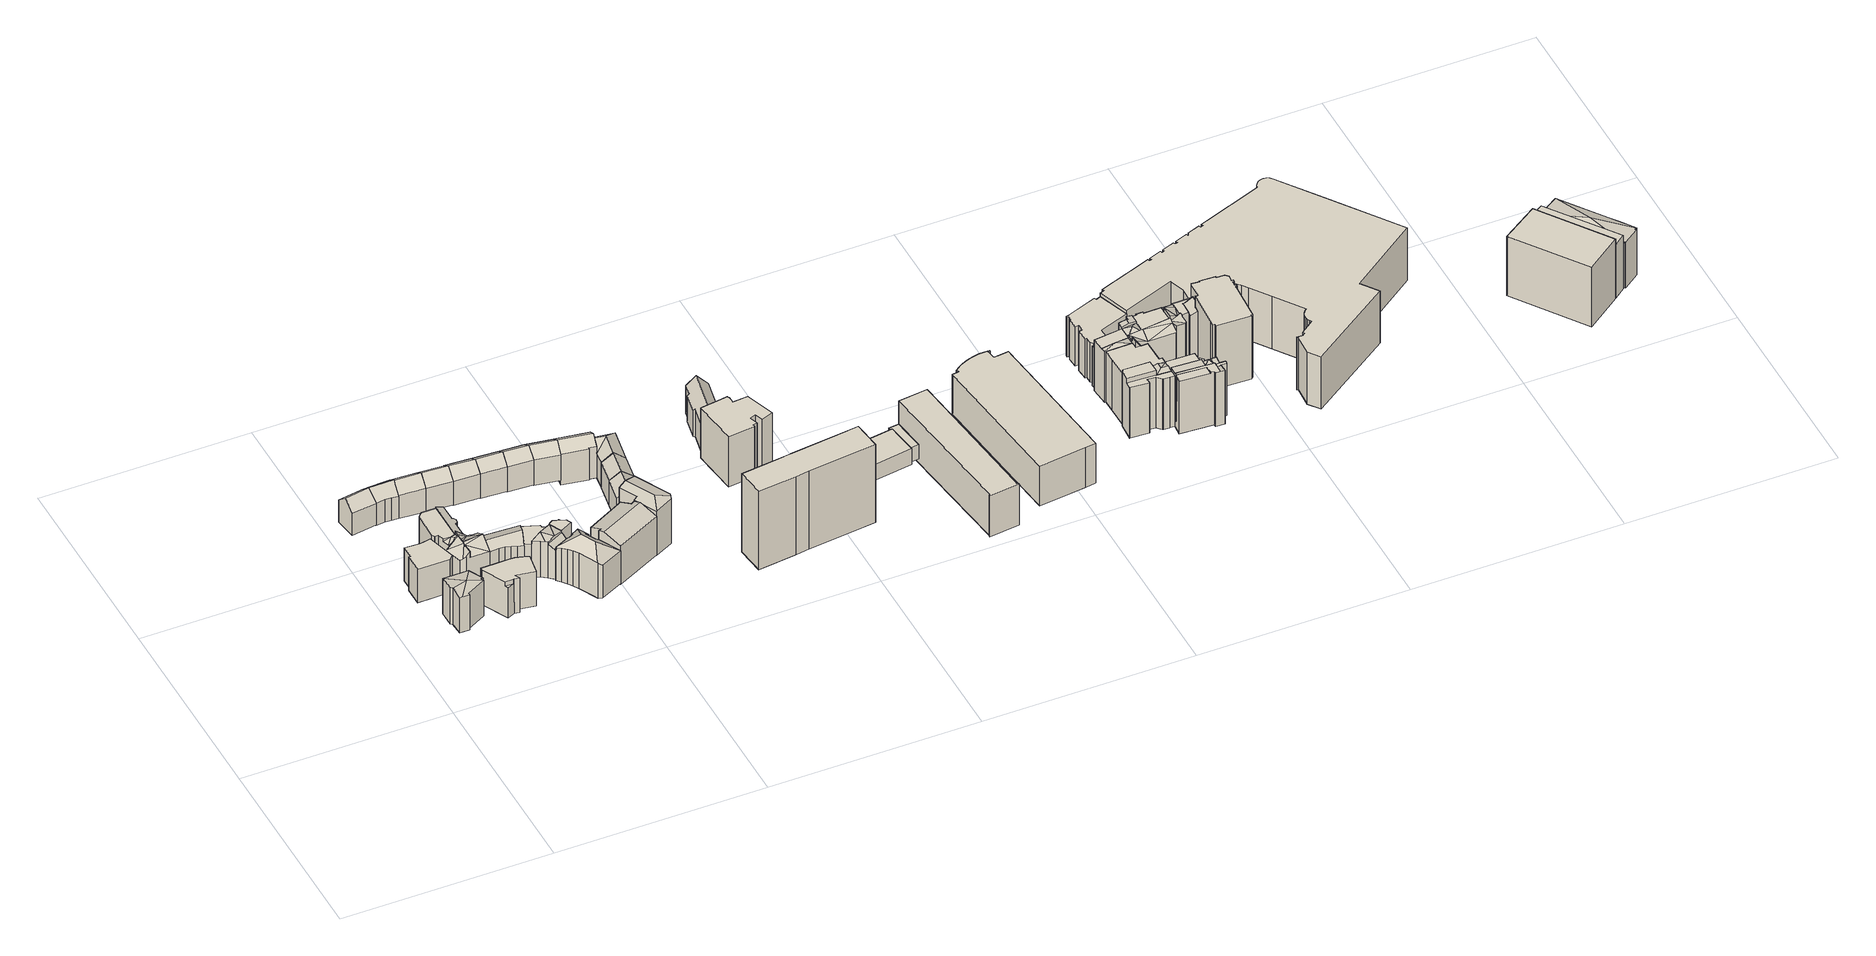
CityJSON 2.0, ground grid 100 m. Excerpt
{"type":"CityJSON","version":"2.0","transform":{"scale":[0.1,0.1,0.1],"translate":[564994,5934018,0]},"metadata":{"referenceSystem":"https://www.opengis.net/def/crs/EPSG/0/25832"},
"CityObjects":{
"building1":{"type":"Building","attributes":{"Gemeindeschluessel":"02100107","Geometrietyp2DReferenz":"3000","measuredHeight":20.36,"function":"31001_1010","roofType":"3200","storeysAboveGround":5},"address":[{"Country":"Germany","Locality":"Hamburg","ThoroughfareName":"Brüderstraße","ThoroughfareNumber":"15"}],"geometry":[{"type":"Solid","lod":"2","boundaries":[[[[0,1,2,3]],[[3,2,4,5]],[[5,4,6,7]],[[8,1,9]],[[10,11,12,8,9]],[[13,14,8,12]],[[15,16,17,18,8,14]],[[18,19,6,4,2,1,8]],[[20,9,1,0]],[[21,11,10,22]],[[22,10,9,20]],[[23,17,16,24]],[[24,16,15,25]],[[7,6,19,26]],[[23,24,25,27,21,22,20,0,3,5,7,26]],[[23,26,19,18,17]],[[27,25,15,14,13]],[[21,27,13,12,11]]]]}]},
"building2":{"type":"Building","attributes":{"Gemeindeschluessel":"02100107","Geometrietyp2DReferenz":"3000","measuredHeight":18.5,"function":"31001_1120","roofType":"1000","storeysAboveGround":5},"address":[{"Country":"Germany","Locality":"Hamburg","ThoroughfareName":"Brüderstraße","ThoroughfareNumber":"14"}],"geometry":[{"type":"Solid","lod":"2","boundaries":[[[[28,29,30,31,32,33,34,35]],[[36,37,38,39,40,41,42,43]],[[36,35,34,37]],[[37,34,33,38]],[[38,33,32,39]],[[39,32,31,40]],[[40,31,30,41]],[[41,30,29,42]],[[42,29,28,43]],[[43,28,35,36]]]]}]},
"building3":{"type":"Building","attributes":{"Gemeindeschluessel":"02100107","Geometrietyp2DReferenz":"3000","measuredHeight":16.73,"function":"31001_1010","roofType":"3100","storeysAboveGround":4},"address":[{"Country":"Germany","Locality":"Hamburg","ThoroughfareName":"Rademachergang","ThoroughfareNumber":"17"}],"geometry":[{"type":"Solid","lod":"2","boundaries":[[[[44,45,46,47,48]],[[49,50,45,44]],[[51,48,47,52]],[[52,47,46,53]],[[54,50,49,55]],[[55,49,44,48,51]],[[53,46,45,50,54]],[[53,54,55,51,52]]]]}]},
"building4":{"type":"Building","attributes":{"Gemeindeschluessel":"02100107","Geometrietyp2DReferenz":"3000","measuredHeight":17.04,"function":"31001_1120","roofType":"3100","storeysAboveGround":4},"address":[{"Country":"Germany","Locality":"Hamburg","ThoroughfareName":"Rademachergang","ThoroughfareNumber":"15"}],"geometry":[{"type":"Solid","lod":"2","boundaries":[[[[56,57,58,59]],[[59,58,60,61]],[[61,60,62,63]],[[63,62,64,65]],[[65,64,66,67]],[[67,66,68,69]],[[70,71,72,73]],[[74,75,76,77]],[[77,76,50,78]],[[79,80,75,74]],[[70,73,79,74,77,78,81,56,59,61,63,65,67,69]],[[46,81,78,50,45]],[[80,79,73,72]],[[70,69,68,82,71]],[[57,56,81,46]],[[80,72,71,82,45,50,76,75]],[[57,46,45,82,68,66,64,62,60,58]]]]}]},
"building5":{"type":"Building","attributes":{"Gemeindeschluessel":"02100107","Geometrietyp2DReferenz":"3000","measuredHeight":21.02,"function":"31001_1010","roofType":"3100","storeysAboveGround":4},"address":[{"Country":"Germany","Locality":"Hamburg","ThoroughfareName":"Großer Trampgang","ThoroughfareNumber":"19"}],"geometry":[{"type":"Solid","lod":"2","boundaries":[[[[83,84,85,86,87]],[[88,89,90,91,92]],[[93,94,89,88]],[[95,93,88]],[[96,89,97,98,99,100]],[[101,93,95]],[[102,93,101]],[[103,102,101]],[[94,104,105,106,89]],[[107,83,87,108]],[[109,110,111,112]],[[112,111,113,114]],[[92,115,88]],[[101,116,103]],[[117,100,99,118]],[[118,99,98,119]],[[89,96,90]],[[89,106,97]],[[120,105,104,121]],[[122,107,108,109,112,114,123,117,118,119,120,121,124]],[[110,109,108,87,86]],[[84,83,107,122,125]],[[122,124,102,103,116,125]],[[124,121,104,94,93,102]],[[120,119,98,97,106,105]],[[85,101,95,88]],[[117,123,91,90,96,100]],[[123,114,113,115,92,91]],[[84,125,116,101,85]],[[110,86,85,88,115,113,111]]]]}]},
"building6":{"type":"Building","attributes":{"Gemeindeschluessel":"02100107","Geometrietyp2DReferenz":"3000","measuredHeight":18.53,"function":"31001_1010","roofType":"1000","storeysAboveGround":5},"address":[{"Country":"Germany","Locality":"Hamburg","ThoroughfareName":"Großer Trampgang","ThoroughfareNumber":"17"}],"geometry":[{"type":"Solid","lod":"2","boundaries":[[[[126,127,128]],[[129,130,131,132,127,126]],[[133,134,135,136,137,138,139,140,141,142]],[[143,144,145,146]],[[127,147,128]],[[148,149,150,151]],[[151,150,152,153]],[[154,131,130,155]],[[155,130,129,156]],[[127,157,158]],[[159,139,138,160]],[[160,138,137,161]],[[161,137,136,162]],[[162,136,135,163]],[[163,135,134,164]],[[164,134,133,165]],[[166,142,141,167,168]],[[167,141,140,169]],[[166,168,170,154,155,156,148,151,153,171,143,146,159,160,161,162,163,164,165]],[[144,143,171,172]],[[148,156,129,126,128,147,149]],[[132,131,154,170,173]],[[166,165,133,142]],[[172,171,153,152]],[[170,168,167,158,157,173]],[[159,146,145,169,140,139]],[[132,173,157,127]],[[172,152,150,149,147,127,158,167,169,145,144]]]]}]},
"building7":{"type":"Building","attributes":{"Gemeindeschluessel":"02100107","Geometrietyp2DReferenz":"3000","measuredHeight":19.37,"function":"31001_1130","roofType":"1000","storeysAboveGround":4},"address":[{"Country":"Germany","Locality":"Hamburg","ThoroughfareName":"Brüderstraße","ThoroughfareNumber":"3"}],"geometry":[{"type":"Solid","lod":"2","boundaries":[[[[174,175,176]],[[177,178,179,180]],[[180,179,181,182]],[[182,181,183,184]],[[184,183,185,186]],[[186,185,187,188]],[[188,187,189,190]],[[175,191,192,176]],[[193,194,195,196,197,177,180,182,184,186,188,190]],[[198,199,200,189,187,185,183,181,179,178,192,191,201]],[[199,198,195,194]],[[198,201,196,195]],[[177,197,174,176,192,178]],[[197,196,201,191,175,174]],[[200,199,194,193]],[[189,200,193,190]]]]}]},
"building8":{"type":"Building","attributes":{"Gemeindeschluessel":"02100107","Geometrietyp2DReferenz":"3000","measuredHeight":17.16,"function":"31001_1010","roofType":"3100","storeysAboveGround":4},"address":[{"Country":"Germany","Locality":"Hamburg","ThoroughfareName":"Rademachergang","ThoroughfareNumber":"13"}],"geometry":[{"type":"Solid","lod":"2","boundaries":[[[[202,203,204,205]],[[203,206,207,208,204]],[[209,202,205,210]],[[211,208,207,212]],[[212,207,206,213]],[[213,206,203,202,209]],[[210,205,204,208,211]],[[210,211,212,213,209]]]]}]},
"building9":{"type":"Building","attributes":{"Gemeindeschluessel":"02100107","Geometrietyp2DReferenz":"3000","measuredHeight":19.52,"function":"31001_1010","roofType":"3100","storeysAboveGround":5},"address":[{"Country":"Germany","Locality":"Hamburg","ThoroughfareName":"Brüderstraße","ThoroughfareNumber":"8"}],"geometry":[{"type":"Solid","lod":"2","boundaries":[[[[214,215,216,217,218]],[[219,220,221,222,223,224,215,214]],[[225,218,217,226]],[[226,217,216,227]],[[228,224,223,229]],[[229,223,222,230]],[[230,222,221,231]],[[231,221,220,232]],[[232,220,219,233]],[[233,219,214,218,225]],[[227,216,215,224,228]],[[227,228,229,230,231,232,233,225,226]]]]}]},
"building10":{"type":"Building","attributes":{"Gemeindeschluessel":"02100107","Geometrietyp2DReferenz":"3000","measuredHeight":17.3,"function":"31001_1010","roofType":"3100","storeysAboveGround":4},"address":[{"Country":"Germany","Locality":"Hamburg","ThoroughfareName":"Rademachergang","ThoroughfareNumber":"11"}],"geometry":[{"type":"Solid","lod":"2","boundaries":[[[[234,235,203,236]],[[235,237,238,203]],[[239,234,236,240]],[[241,238,237,242]],[[242,237,235,234,239]],[[240,236,203,238,241]],[[240,241,242,239]]]]}]},
"building11":{"type":"Building","attributes":{"Gemeindeschluessel":"02100107","Geometrietyp2DReferenz":"3000","measuredHeight":20.6,"function":"31001_1010","roofType":"1000","storeysAboveGround":5},"address":[{"Country":"Germany","Locality":"Hamburg","ThoroughfareName":"Brüderstraße","ThoroughfareNumber":"6"}],"geometry":[{"type":"Solid","lod":"2","boundaries":[[[[243,244,245,246,247,248,249]],[[250,251,252,253,254]],[[255,256,257,253,252]],[[257,258,253]],[[259,260,261,262]],[[263,264,258,257]],[[265,266,267,268,269,270,271]],[[272,273,274,275,276]],[[277,278,279]],[[280,248,247,281]],[[281,247,246,282]],[[282,246,245,283]],[[279,244,243,277]],[[284,251,250,285]],[[286,261,260,287]],[[276,269,268,272]],[[288,267,266,289]],[[264,265,271,258]],[[290,275,274,291]],[[291,274,273,292]],[[293,286,287,294,284,285,280,281,282,283,295,290,291,292,288,289]],[[295,283,245,244,279,278,270]],[[243,249,254,253,258,271,270,278,277]],[[288,292,273,272,268,267]],[[290,295,270,269,276,275]],[[293,289,266,265,264,263]],[[286,293,263,262,261]],[[294,287,260,259,256,255]],[[259,262,263,257,256]],[[284,294,255,252,251]],[[280,285,250,254,249,248]]]]}]},
"building12":{"type":"Building","attributes":{"Gemeindeschluessel":"02100107","Geometrietyp2DReferenz":"3000","measuredHeight":17.52,"function":"31001_1010","roofType":"3100","storeysAboveGround":4},"address":[{"Country":"Germany","Locality":"Hamburg","ThoroughfareName":"Rademachergang","ThoroughfareNumber":"9"}],"geometry":[{"type":"Solid","lod":"2","boundaries":[[[[296,297,235,234]],[[297,298,299,235]],[[300,296,234,301]],[[302,299,298,303]],[[303,298,297,296,300]],[[301,234,235,299,302]],[[301,302,303,300]]]]}]},
"building13":{"type":"Building","attributes":{"Gemeindeschluessel":"02100107","Geometrietyp2DReferenz":"3000","measuredHeight":24.29,"function":"31001_1130","roofType":"3200","storeysAboveGround":5},"address":[{"Country":"Germany","Locality":"Hamburg","ThoroughfareName":"Brüderstraße","ThoroughfareNumber":"2"}],"geometry":[{"type":"Solid","lod":"2","boundaries":[[[[304,305,306,307,308,309,310]],[[311,312,313,314,315,316,305,304]],[[317,318,319,320]],[[320,319,321,322]],[[322,321,323,324]],[[325,309,308,326]],[[326,308,307,327]],[[327,307,306,328]],[[328,306,305,329]],[[329,305,316,330]],[[330,316,315,331]],[[331,315,314,332]],[[332,314,313,333]],[[334,335,336,337]],[[334,337,317,320,322,324,338,325,326,327,328,329,330,331,332,333,339]],[[310,309,325,338,340]],[[341,339,333,313,312]],[[335,334,339,341]],[[340,338,324,323]],[[317,337,336,342,318]],[[335,341,312,311,342,336]],[[340,323,321,319,318,342,311,304,310]]]]}]},
"building14":{"type":"Building","attributes":{"Gemeindeschluessel":"02100107","Geometrietyp2DReferenz":"3000","measuredHeight":17.66,"function":"31001_1010","roofType":"3100","storeysAboveGround":4},"address":[{"Country":"Germany","Locality":"Hamburg","ThoroughfareName":"Rademachergang","ThoroughfareNumber":"7"}],"geometry":[{"type":"Solid","lod":"2","boundaries":[[[[343,344,297,296]],[[344,345,298,297]],[[346,343,296,347]],[[348,298,345,349]],[[349,345,344,343,346]],[[347,296,297,298,348]],[[347,348,349,346]]]]}]},
"building15":{"type":"Building","attributes":{"Gemeindeschluessel":"02100107","Geometrietyp2DReferenz":"3000","measuredHeight":17.93,"function":"31001_1010","roofType":"3100","storeysAboveGround":4},"address":[{"Country":"Germany","Locality":"Hamburg","ThoroughfareName":"Rademachergang","ThoroughfareNumber":"5"}],"geometry":[{"type":"Solid","lod":"2","boundaries":[[[[350,351,344,352]],[[351,353,354,344]],[[355,350,352,356]],[[357,354,353,358]],[[358,353,351,350,355]],[[356,352,344,354,357]],[[356,357,358,355]]]]}]},
"building16":{"type":"Building","attributes":{"Gemeindeschluessel":"02100107","Geometrietyp2DReferenz":"3000","measuredHeight":24.91,"function":"31001_1010","roofType":"3100","storeysAboveGround":5},"address":[{"Country":"Germany","Locality":"Hamburg","ThoroughfareName":"Wexstraße","ThoroughfareNumber":"28"}],"geometry":[{"type":"Solid","lod":"2","boundaries":[[[[359,360,361,362]],[[363,364,365,366]],[[367,368,369,370]],[[370,369,371,372]],[[373,360,359,374]],[[367,370,372,375,363,366,373,374]],[[367,374,359,362,368]],[[373,366,365,361,360]],[[364,363,375,376]],[[376,375,372,371]],[[376,371,369,368,362,361,365,364]]]]}]},
"building17":{"type":"Building","attributes":{"Gemeindeschluessel":"02100107","Geometrietyp2DReferenz":"3000","measuredHeight":18.2,"function":"31001_1010","roofType":"3100","storeysAboveGround":4},"address":[{"Country":"Germany","Locality":"Hamburg","ThoroughfareName":"Rademachergang","ThoroughfareNumber":"3"}],"geometry":[{"type":"Solid","lod":"2","boundaries":[[[[377,378,351,350]],[[379,377,350,380]],[[379,380,381,382]],[[378,377,379,382,383]],[[383,382,381,353]],[[381,380,350,351,353]],[[383,353,351,378]]]]}]},
"building18":{"type":"Building","attributes":{"Gemeindeschluessel":"02100107","Geometrietyp2DReferenz":"3000","measuredHeight":26.37,"function":"31001_1120","roofType":"3200","storeysAboveGround":6},"address":[{"Country":"Germany","Locality":"Hamburg","ThoroughfareName":"Wexstraße","ThoroughfareNumber":"26"}],"geometry":[{"type":"Solid","lod":"2","boundaries":[[[[384,385,386,387,388,389]],[[390,386,385,391]],[[391,385,384,392]],[[392,384,389,393]],[[394,390,391,392,393,395,396]],[[397,395,393,389,388]],[[386,390,394,398]],[[398,394,396,399,400]],[[399,396,395,397]],[[398,400,387,386]],[[399,397,388,387,400]]]]}]},
"building19":{"type":"Building","attributes":{"Gemeindeschluessel":"02100107","Geometrietyp2DReferenz":"3000","measuredHeight":18.07,"function":"31001_1010","roofType":"3100","storeysAboveGround":4},"address":[{"Country":"Germany","Locality":"Hamburg","ThoroughfareName":"Kornträgergang","ThoroughfareNumber":"7"}],"geometry":[{"type":"Solid","lod":"2","boundaries":[[[[401,402,403,404]],[[405,406,402,401]],[[407,404,403,408]],[[409,406,405,410]],[[410,405,401,404,407]],[[408,403,402,406,409]],[[408,409,410,407]]]]}]},
"building20":{"type":"Building","attributes":{"Gemeindeschluessel":"02100107","Geometrietyp2DReferenz":"3000","measuredHeight":20.85,"function":"31001_1010","roofType":"3100","storeysAboveGround":4},"address":[{"Country":"Germany","Locality":"Hamburg","ThoroughfareName":"Rademachergang","ThoroughfareNumber":"1"}],"geometry":[{"type":"Solid","lod":"2","boundaries":[[[[411,412,413,414]],[[415,416,417,418,419]],[[415,420,421,416]],[[422,423,424,425]],[[426,427,428,422,425,429,430,431]],[[414,413,430,429,432]],[[419,418,428,427,433]],[[434,426,431,420]],[[427,426,434,435,433]],[[431,430,413,412,421,420]],[[432,429,425,424]],[[422,428,418,417,436,423]],[[436,417,416,421,412,411]],[[435,434,420,415]],[[435,415,419,433]],[[432,424,423,436,411,414]]]]}]},
"building21":{"type":"Building","attributes":{"Gemeindeschluessel":"02100107","Geometrietyp2DReferenz":"3000","measuredHeight":18.09,"function":"31001_1010","roofType":"3100","storeysAboveGround":4},"address":[{"Country":"Germany","Locality":"Hamburg","ThoroughfareName":"Kornträgergang","ThoroughfareNumber":"9"}],"geometry":[{"type":"Solid","lod":"2","boundaries":[[[[437,438,433,439]],[[406,434,438,437]],[[408,439,433,427]],[[426,434,406,409]],[[409,406,437,439,408]],[[427,433,438,434,426]],[[427,426,409,408]]]]}]},
"building22":{"type":"Building","attributes":{"Gemeindeschluessel":"02100107","Geometrietyp2DReferenz":"3000","measuredHeight":43.53,"function":"31001_2010","roofType":"1000","storeysAboveGround":12},"address":[{"Country":"Germany","Locality":"Hamburg","ThoroughfareName":"Wexstraße","ThoroughfareNumber":"7"}],"geometry":[{"type":"Solid","lod":"2","boundaries":[[[[440,441,442,443]],[[444,445,446,447]],[[448,443,442,449]],[[440,450,451,441]],[[452,453,454,455]],[[456,457,458,454,453,459,451,450,460,446,445]],[[461,462,463,444,447,464,448,449,465,452,455]],[[463,462,457,456]],[[461,455,454,458]],[[452,465,459,453]],[[448,464,460,450,440,443]],[[465,449,442,441,451,459]],[[444,463,456,445]],[[462,461,458,457]],[[464,447,446,460]]]]}]},
"building23":{"type":"Building","attributes":{"Gemeindeschluessel":"02100107","Geometrietyp2DReferenz":"3000","measuredHeight":28,"function":"31001_2010","roofType":"1000","storeysAboveGround":7},"address":[{"Country":"Germany","Locality":"Hamburg","ThoroughfareName":"Wexstraße","ThoroughfareNumber":"16"}],"geometry":[{"type":"Solid","lod":"2","boundaries":[[[[466,467,468,469,470,471,472,473,474,475,476,477,478,479,480,481]],[[482,483,484,485,486,487,488,489,490,491,492,493,494,495,496,497]],[[497,496,467,466]],[[496,495,468,467]],[[495,494,469,468]],[[494,493,470,469]],[[493,492,471,470]],[[492,491,472,471]],[[491,490,473,472]],[[490,489,474,473]],[[489,488,475,474]],[[488,487,476,475]],[[487,486,477,476]],[[486,485,478,477]],[[485,484,479,478]],[[484,483,480,479]],[[483,482,481,480]],[[482,497,466,481]]]]}]},
"building24":{"type":"Building","attributes":{"Gemeindeschluessel":"02100107","Geometrietyp2DReferenz":"3000","measuredHeight":19.77,"function":"31001_1010","roofType":"3100","storeysAboveGround":4},"address":[{"Country":"Germany","Locality":"Hamburg","ThoroughfareName":"Kornträgergang","ThoroughfareNumber":"8"}],"geometry":[{"type":"Solid","lod":"2","boundaries":[[[[498,499,500,501,502,503,504,505]],[[506,507,508,509,499,498]],[[510,505,504,511]],[[511,504,503,512]],[[512,503,502,513]],[[513,502,501,514]],[[514,501,500,515]],[[516,509,508,517]],[[517,508,507,518]],[[518,507,506,519]],[[519,506,498,505,510]],[[515,500,499,509,516]],[[515,516,517,518,519,510,511,512,513,514]]]]}]},
"building25":{"type":"Building","attributes":{"Gemeindeschluessel":"02100107","Geometrietyp2DReferenz":"3000","measuredHeight":8.7,"function":"31001_3010","roofType":"1000","storeysAboveGround":3},"address":[{"Country":"Germany","Locality":"Hamburg","ThoroughfareName":"An der Stadthausbrücke"}],"geometry":[{"type":"Solid","lod":"2","boundaries":[[[[520,521,522,523]],[[524,525,521,520]],[[524,526,527,525]],[[527,526,528,529]],[[529,528,530,531]],[[532,531,530,533]],[[522,532,533,523]],[[524,520,523,533,530,528,526]],[[521,525,527,529,531,532,522]]]]}]},
"building26":{"type":"Building","attributes":{"Gemeindeschluessel":"02100107","Geometrietyp2DReferenz":"3000","measuredHeight":8,"function":"31001_2010","roofType":"1000","storeysAboveGround":3},"address":[{"Country":"Germany","Locality":"Hamburg","ThoroughfareName":"An der Stadthausbrücke"}],"geometry":[{"type":"Solid","lod":"2","boundaries":[[[[534,535,536,537]],[[537,536,538,539]],[[539,538,540,541]],[[541,540,542,543]],[[535,534,544,545]],[[545,544,543,542]],[[543,544,534,537,539,541]],[[545,542,540,538,536,535]]]]}]},
"building27":{"type":"Building","attributes":{"Gemeindeschluessel":"02100107","Geometrietyp2DReferenz":"3000","measuredHeight":22.96,"function":"31001_3010","roofType":"1000","storeysAboveGround":6},"address":[{"Country":"Germany","Locality":"Hamburg","ThoroughfareName":"An der Stadthausbrücke","ThoroughfareNumber":"1"}],"geometry":[{"type":"Solid","lod":"2","boundaries":[[[[546,547,548,549,550,551,552,553,554]],[[555,556,557,558,559,560,561,562,563]],[[555,554,553,556]],[[556,553,552,557]],[[557,552,551,558]],[[558,551,550,559]],[[559,550,549,560]],[[560,549,548,561]],[[561,548,547,562]],[[562,547,546,563]],[[555,563,546,554]]]]}]},
"building28":{"type":"Building","attributes":{"Gemeindeschluessel":"02100107","Geometrietyp2DReferenz":"3000","measuredHeight":22.2,"function":"31001_2010","roofType":"1000","storeysAboveGround":6},"address":[{"Country":"Germany","Locality":"Hamburg","ThoroughfareName":"Stadthausbrücke","ThoroughfareNumber":"7"}],"geometry":[{"type":"Solid","lod":"2","boundaries":[[[[564,565,566,567]],[[567,566,568,569]],[[569,568,570,571]],[[571,570,572,573]],[[574,575,565,564]],[[576,577,578,579]],[[579,578,580,581]],[[581,580,582,583]],[[583,582,584,585]],[[585,584,586,587]],[[587,586,588,589]],[[589,588,590,591]],[[591,590,592,593]],[[594,595,596,597]],[[598,599,600,601]],[[600,599,596,595,602,592,590,588,586,584,582,580,578,577,572,570,568,566,565,575]],[[574,564,567,569,571,573,576,579,581,583,585,587,589,591,593,603,594,597,598,601]],[[598,597,596,599]],[[574,601,600,575]],[[594,603,602,595]],[[603,593,592,602]],[[576,573,572,577]]]]}]},
"building29":{"type":"Building","attributes":{"Gemeindeschluessel":"02100108","Geometrietyp2DReferenz":"3000","measuredHeight":21.99,"function":"31001_2010","roofType":"1000","storeysAboveGround":7},"address":[{"Country":"Germany","Locality":"Hamburg","ThoroughfareName":"Stadthausbrücke","ThoroughfareNumber":"12"}],"geometry":[{"type":"Solid","lod":"2","boundaries":[[[[604,605,606,607]],[[608,609,610,611]],[[611,610,612,613]],[[613,612,614,615]],[[615,614,616,617]],[[617,616,618,619]],[[619,618,620,621]],[[621,620,622,623]],[[623,622,624,625]],[[625,624,626,627]],[[627,626,605,604]],[[628,629,630,631]],[[631,630,632,633]],[[633,632,634,635]],[[635,634,636,637]],[[637,636,638,639]],[[640,641,642,643]],[[643,642,644,645]],[[645,644,646,647]],[[638,636,634,632,630,629,648,646,644,642,641,606,605,626,624,622,620,618,616,614,612,610,609]],[[649,628,631,633,635,637,639,608,611,613,615,617,619,621,623,625,627,604,607,640,643,645,647]],[[608,639,638,609]],[[628,649,648,629]],[[649,647,646,648]],[[640,607,606,641]]]]}]},
"building30":{"type":"Building","attributes":{"Gemeindeschluessel":"02100108","Geometrietyp2DReferenz":"3000","measuredHeight":31.59,"function":"31001_2070","roofType":"1000","storeysAboveGround":7},"address":[{"Country":"Germany","Locality":"Hamburg","ThoroughfareName":"Stadthausbrücke","ThoroughfareNumber":"10"}],"geometry":[{"type":"Solid","lod":"2","boundaries":[[[[650,651,652,653,654,655,656]],[[657,658,659,660]],[[661,658,657]],[[662,663,664,665,666,667]],[[668,669,670,671,658,661]],[[671,659,658]],[[672,673,674,675]],[[676,677,674,673,678]],[[679,680,681,682]],[[683,673,672]],[[684,685,686]],[[687,688,684,686]],[[689,688,690]],[[691,688,689]],[[692,693,694,695,696]],[[697,698,699,693,692]],[[691,700,688]],[[701,702,703,700,691]],[[680,704,705,706,707,681]],[[683,678,673]],[[693,708,709,694]],[[699,710,708,693]],[[711,712,685]],[[684,711,685]],[[713,714,711,684]],[[715,716,717,718,719,720,721]],[[722,723,724,725,726,727]],[[698,728,729,730,731,732,733,710]],[[734,735,736,737]],[[738,739,740,741]],[[742,743,744]],[[745,742,744]],[[746,747,748,749,750,742,751]],[[711,752,753,746,751]],[[739,754,740]],[[755,756,757,758,759]],[[760,761,762,763,764]],[[765,760,764]],[[766,760,765]],[[766,767,768,761,760]],[[769,743,742]],[[770,771,772,773,774]],[[775,776,777,778,779]],[[780,781,782,783]],[[784,656,655,785]],[[785,655,654,786]],[[786,654,653,787]],[[675,652,651,672]],[[659,672,651,650,660]],[[788,789,790,791]],[[791,790,792,793]],[[793,792,794,795]],[[795,794,796,797]],[[798,666,665,799]],[[800,664,663,801]],[[696,801,663,662,802,692]],[[802,662,667,803]],[[804,669,668,805]],[[670,806,807,671]],[[687,690,688]],[[691,689,808]],[[691,809,701]],[[722,810,811,708,723]],[[708,811,709]],[[695,801,696]],[[692,802,812,697]],[[776,813,814,777]],[[815,816,817,818]],[[818,817,819,820]],[[820,819,821,822]],[[822,821,823,824]],[[721,700,703,715]],[[825,707,706,826]],[[827,705,704,828]],[[741,829,830,738]],[[683,831,828,678]],[[751,832,712,711]],[[833,719,718,834]],[[834,718,717,835]],[[835,717,716,836]],[[837,727,726,838]],[[838,726,725,839]],[[733,732,724,723,708]],[[759,730,729,755]],[[733,708,710]],[[764,736,735,765]],[[840,841,842]],[[738,830,744,743,843,739]],[[832,751,742,745]],[[832,745,744,830]],[[742,750,769]],[[844,748,747,845]],[[714,752,711]],[[846,758,757,847]],[[848,849,850,851]],[[852,853,842]],[[854,774,773]],[[771,855,856,772]],[[767,857,768]],[[858,859,860,861]],[[862,863,864,865]],[[781,865,864,866,782]],[[739,843,867,754]],[[868,869,870]],[[871,872,873,874]],[[868,863,862]],[[875,876,877,878]],[[878,877,879,880]],[[881,882,883,884]],[[780,885,865,781]],[[805,668,661,657,660,650,656,784]],[[886,887,888,889,766,765,735,734,890]],[[891,892,893,894,829,741,740,754,867]],[[895,896,885,780,783,749,748,844]],[[897,898,899,702,701,809]],[[799,665,664,800,900,901]],[[871,874,895,844,845,902,903,833,834,835,836,899,898,837,838,839,904,846,847,905,858,861,906,881,884,907,848,851,908,909,815,818,820,822,824,788,791,793,795,797,798,799,901,804,805,784,785,786,787,910,911,825,826,912,875,878,880,893,892]],[[900,800,801,695,709,811,810,897,809,691,808,807,806]],[[879,877,876,913,827,828,831,832,830,829,894]],[[886,890,914,840,842,853,850,849,854,773]],[[891,867,843,866,864,863,868,870]],[[910,787,653,652,675,674,677]],[[900,806,670,669,804,901]],[[837,898,897,810,722,727]],[[775,914,890,734,737,728,698,697,812,813,776]],[[915,908,851,850,853,852]],[[858,905,762,761,768,857,859]],[[886,773,772,856,916,887]],[[881,906,917,889,888,918,882]],[[909,908,915,919,779,778]],[[896,895,874,873]],[[871,892,891,870,869,872]],[[917,906,861,860]],[[907,884,883,855,771,770]],[[848,907,770,774,854,849]],[[905,847,757,756,763,762]],[[902,845,747,746,753]],[[783,782,866,843,743,769,750,749]],[[841,840,914,775,779,919]],[[736,764,763,756,755,729,728,737]],[[846,904,731,730,759,758]],[[904,839,725,724,732,731]],[[833,903,713,720,719]],[[903,902,753,752,714,713]],[[879,894,893,880]],[[913,876,875,912]],[[912,826,706,705,827,913]],[[899,836,716,715,703,702]],[[815,909,778,777,814,816]],[[698,710,699]],[[709,695,694]],[[672,659,671,807,808,689,690,687,686]],[[700,721,720,713,684,688]],[[672,686,685,712,832,831,683]],[[676,678,828,704,680,679]],[[825,911,682,681,707]],[[911,910,677,676,679,682]],[[789,788,824,823]],[[798,797,796,803,667,666]],[[896,873,872,869,868,862,865,885]],[[917,860,859,857,767,766,889]],[[918,888,887,916]],[[918,916,856,855,883,882]],[[841,919,915,852,842]],[[789,823,821,819,817,816,814,813,812,802,803,796,794,792,790]]]]}]},
"building31":{"type":"Building","attributes":{"Gemeindeschluessel":"02100108","Geometrietyp2DReferenz":"3000","measuredHeight":35.22,"function":"31001_2310","roofType":"1000","storeysAboveGround":10},"address":[{"Country":"Germany","Locality":"Hamburg","ThoroughfareName":"Große Bleichen","ThoroughfareNumber":"37"}],"geometry":[{"type":"Solid","lod":"2","boundaries":[[[[920,921,922,923]],[[924,921,920,925]],[[926,927,924,925]],[[926,928,929,927]],[[930,931,929,928]],[[930,932,933,931]],[[932,934,935,933]],[[936,937,935,934]],[[936,938,939,937]],[[939,938,940,941]],[[940,942,943,941]],[[944,945,943,942]],[[944,946,947,945]],[[947,946,948,949]],[[948,950,951,949]],[[951,950,952,953]],[[953,952,954,955]],[[955,954,956,957]],[[956,958,959,957]],[[959,958,960,961]],[[962,961,960,963]],[[962,963,964,965]],[[966,965,964,967]],[[968,966,967,969]],[[968,969,970,971]],[[972,971,970,973]],[[922,972,973,923]],[[944,942,940,938,936,934,932,930,928,926,925,920,923,973,970,969,967,964,963,960,958,956,954,952,950,948,946]],[[921,924,927,929,931,933,935,937,939,941,943,945,947,949,951,953,955,957,959,961,962,965,966,968,971,972,922]]]]}]},
"building32":{"type":"Building","attributes":{"Gemeindeschluessel":"02100108","Geometrietyp2DReferenz":"3000","measuredHeight":29.14,"function":"31001_2010","roofType":"1000","storeysAboveGround":7},"address":[{"Country":"Germany","Locality":"Hamburg","ThoroughfareName":"Große Bleichen","ThoroughfareNumber":"35"}],"geometry":[{"type":"Solid","lod":"2","boundaries":[[[[974,975,976,977]],[[975,978,979,976]],[[978,980,981,979]],[[982,983,977,976,979,981,984,985,986,987,988,989,990,991,992,993,994,995,996,997,998,999,1000,1001,1002,1003,1004,1005,1006,1007,1008,1009,1010,1011,1012,1013,1014,1015,1016,1017,1018,1019,1020,1021,1022,1023,1024,1025,1026,1027,1028,1029,1030,1031,1032,1033,1034,1035,1036,1037,1038,1039,1040,1041,1042,1043,1044,1045,1046,1047,1048,1049]],[[1050,1051,1052,1053,1054,1055,1056,1057,1058,1059,1060,1061,1062,1063,1064,1065,1066,1067,1068,1069,1070,1071,1072,1073,1074,1075,1076,1077,1078,1079,1080,1081,1082,1083,1084,1085,1086,1087,1088,1089,1090,1091,1092,1093,1094,1095,1096,1097,1098,1099,1100,1101,1102,1103,1104,1105,1106,1107,1108,1109,1110,1111,1112,1113,1114,1115,980,978,975,974,1116,1117]],[[1117,1116,983,982]],[[1116,974,977,983]],[[980,1115,984,981]],[[1115,1114,985,984]],[[1114,1113,986,985]],[[1113,1112,987,986]],[[1112,1111,988,987]],[[1111,1110,989,988]],[[1110,1109,990,989]],[[1109,1108,991,990]],[[1108,1107,992,991]],[[1107,1106,993,992]],[[1106,1105,994,993]],[[1105,1104,995,994]],[[1104,1103,996,995]],[[1103,1102,997,996]],[[1102,1101,998,997]],[[1101,1100,999,998]],[[1100,1099,1000,999]],[[1099,1098,1001,1000]],[[1098,1097,1002,1001]],[[1097,1096,1003,1002]],[[1096,1095,1004,1003]],[[1095,1094,1005,1004]],[[1094,1093,1006,1005]],[[1093,1092,1007,1006]],[[1092,1091,1008,1007]],[[1091,1090,1009,1008]],[[1090,1089,1010,1009]],[[1089,1088,1011,1010]],[[1088,1087,1012,1011]],[[1087,1086,1013,1012]],[[1086,1085,1014,1013]],[[1085,1084,1015,1014]],[[1084,1083,1016,1015]],[[1083,1082,1017,1016]],[[1082,1081,1018,1017]],[[1081,1080,1019,1018]],[[1080,1079,1020,1019]],[[1079,1078,1021,1020]],[[1078,1077,1022,1021]],[[1077,1076,1023,1022]],[[1076,1075,1024,1023]],[[1075,1074,1025,1024]],[[1074,1073,1026,1025]],[[1073,1072,1027,1026]],[[1072,1071,1028,1027]],[[1071,1070,1029,1028]],[[1070,1069,1030,1029]],[[1069,1068,1031,1030]],[[1068,1067,1032,1031]],[[1067,1066,1033,1032]],[[1066,1065,1034,1033]],[[1065,1064,1035,1034]],[[1064,1063,1036,1035]],[[1063,1062,1037,1036]],[[1062,1061,1038,1037]],[[1061,1060,1039,1038]],[[1060,1059,1040,1039]],[[1059,1058,1041,1040]],[[1058,1057,1042,1041]],[[1057,1056,1043,1042]],[[1056,1055,1044,1043]],[[1055,1054,1045,1044]],[[1054,1053,1046,1045]],[[1053,1052,1047,1046]],[[1052,1051,1048,1047]],[[1051,1050,1049,1048]],[[1050,1117,982,1049]]]]}]},
"building33":{"type":"Building","attributes":{"Gemeindeschluessel":"02100108","Geometrietyp2DReferenz":"3000","measuredHeight":33.13,"function":"31001_2010","roofType":"1000","storeysAboveGround":6},"address":[{"Country":"Germany","Locality":"Hamburg","ThoroughfareName":"Neuer Wall","ThoroughfareNumber":"50"}],"geometry":[{"type":"Solid","lod":"2","boundaries":[[[[1118,1119,1120,1121]],[[1121,1120,1122,1123]],[[1124,1125,1119,1118]],[[1123,1122,1125,1124]],[[1123,1124,1118,1121]],[[1125,1122,1120,1119]]]]}]},
"building34":{"type":"Building","attributes":{"Gemeindeschluessel":"02100108","Geometrietyp2DReferenz":"3000","measuredHeight":29.76,"function":"31001_2010","roofType":"1000","storeysAboveGround":6},"address":[{"Country":"Germany","Locality":"Hamburg","ThoroughfareName":"Neuer Wall","ThoroughfareNumber":"48"}],"geometry":[{"type":"Solid","lod":"2","boundaries":[[[[1126,1127,1128,1129]],[[1123,1121,1130,1131]],[[1121,1123,1126,1129]],[[1123,1131,1127,1126]],[[1131,1130,1128,1127]],[[1130,1121,1129,1128]]]]}]},
"building35":{"type":"Building","attributes":{"Gemeindeschluessel":"02100108","Geometrietyp2DReferenz":"3000","measuredHeight":27.43,"function":"31001_2310","roofType":"3500","storeysAboveGround":8},"address":[{"Country":"Germany","Locality":"Hamburg","ThoroughfareName":"Neuer Wall","ThoroughfareNumber":"46"}],"geometry":[{"type":"Solid","lod":"2","boundaries":[[[[1132,1133,1134,1135,1136]],[[1137,1138,1133,1132]],[[1134,1133,1139,1140,1141,1142]],[[1130,1136,1135,1143]],[[1144,1142,1141,1145]],[[1145,1141,1140,1146]],[[1147,1148,1149,1150]],[[1150,1149,1151,1152]],[[1153,1154,1155,1156]],[[1143,1135,1134,1142,1144]],[[1147,1150,1152,1157,1153,1156,1131,1130,1143,1144,1145,1146]],[[1154,1153,1157,1158]],[[1158,1157,1152,1151]],[[1147,1146,1140,1139,1148]],[[1131,1156,1155,1138,1137]],[[1130,1131,1137,1132,1136]],[[1158,1151,1149,1148,1139,1133,1138,1155,1154]]]]}]}
},
"vertices":[
[281,443,159],[281,443,354],[317,374,354],[317,374,159],[310,370,355],[310,370,159],[308,373,355],[308,373,159],[241,380,363],[159,442,354],[160,367,362],[169,361,362],[169,359,363],[171,298,356],[183,298,356],[218,299,354],[218,306,355],[311,355,355],[308,361,356],[303,371,356],[159,442,159],[169,361,159],[160,367,159],[311,355,159],[218,306,159],[218,299,159],[303,371,159],[171,298,159],
[91,546,348],[245,547,348],[263,568,348],[225,703,348],[174,693,348],[100,698,348],[101,635,348],[91,635,348],[91,635,163],[101,635,163],[100,698,163],[174,693,163],[225,703,163],[263,568,163],[245,547,163],[91,546,163],
[17,1104,336],[135,1122,336],[127,1174,291],[95,1170,290],[9,1156,291],[24,1051,290],[143,1069,290],[9,1156,168],[95,1170,168],[127,1174,168],[143,1069,168],[24,1051,168],
[176,1178,165],[176,1178,289],[225,1179,289],[225,1179,165],[252,1178,291],[252,1178,165],[253,1178,291],[253,1178,165],[258,1178,291],[258,1178,165],[257,1168,300],[257,1168,165],[255,1131,332],[255,1131,165],[254,1123,165],[254,1123,332],[251,1079,294],[251,1079,165],[216,1073,165],[216,1073,290],[188,1073,291],[188,1073,165],[143,1069,165],[251,1071,165],[251,1071,287],[127,1174,165],[254,1126,336],
[296,564,309],[306,556,317],[335,605,359],[275,649,311],[273,648,309],[335,617,359],[379,676,325],[335,666,325],[335,661,328],[334,661,328],[429,617,367],[429,617,366],[335,605,367],[335,666,362],[398,680,309],[397,689,310],[371,689,332],[335,689,362],[335,594,359],[429,547,325],[336,546,325],[428,664,338],[400,666,334],[398,680,325],[296,564,157],[273,648,157],[289,652,157],[289,652,322],[317,658,345],[317,658,157],[317,661,345],[317,661,157],[334,661,359],[336,546,359],[335,689,157],[371,689,157],[397,689,157],[400,666,157],[428,664,157],[319,546,157],[335,661,157],[429,547,157],[319,546,335],
[287,660,326],[313,688,338],[279,688,326],[289,652,326],[317,658,339],[317,661,339],[334,661,347],[370,766,331],[378,766,328],[386,777,325],[386,795,325],[378,801,328],[371,801,331],[370,883,331],[335,883,344],[335,689,344],[371,689,331],[247,863,162],[247,863,338],[266,883,338],[266,883,162],[279,688,338],[270,720,162],[270,720,338],[254,718,338],[254,718,162],[253,721,338],[253,721,162],[317,661,162],[317,658,162],[289,652,162],[335,688,347],[335,688,338],[370,883,162],[371,801,162],[378,801,162],[386,795,162],[386,777,162],[378,766,162],[370,766,162],[371,689,162],[335,689,338],[335,689,162],[335,883,338],[335,661,162],[245,730,162],[245,730,338],[335,661,347],
[401,303,323],[430,318,323],[394,318,323],[336,431,153],[336,431,346],[338,443,346],[338,443,153],[475,446,346],[475,446,153],[497,444,346],[497,444,153],[517,439,346],[517,439,153],[538,433,346],[538,433,153],[557,424,346],[557,424,153],[430,318,346],[394,318,346],[541,325,153],[448,340,153],[461,316,153],[437,321,153],[401,303,153],[461,316,346],[448,340,346],[541,325,346],[437,321,346],
[373,1063,293],[376,1117,335],[254,1124,335],[251,1071,293],[379,1171,293],[269,1178,293],[258,1178,293],[373,1063,163],[251,1071,163],[258,1178,163],[269,1178,163],[379,1171,163],
[429,598,347],[600,590,347],[615,635,325],[622,655,315],[428,664,315],[429,547,322],[474,548,324],[501,546,323],[527,541,322],[553,535,319],[579,526,316],[428,664,152],[622,655,152],[615,635,152],[579,526,152],[553,535,152],[527,541,152],[501,546,152],[474,548,152],[429,547,152],
[497,1055,294],[500,1109,335],[373,1063,294],[503,1163,294],[379,1171,294],[497,1055,162],[373,1063,162],[379,1171,162],[503,1163,162],
[721,580,326],[718,586,326],[693,595,326],[693,608,326],[615,635,326],[579,526,326],[609,513,326],[610,513,342],[640,496,342],[658,483,342],[662,544,350],[609,513,342],[668,477,343],[668,476,343],[705,495,350],[721,580,341],[668,476,334],[694,455,304],[765,490,304],[751,518,334],[751,518,341],[752,519,341],[752,519,346],[809,547,346],[797,571,346],[799,572,346],[742,592,346],[727,583,346],[721,580,346],[799,572,318],[805,575,318],[795,595,318],[783,616,318],[742,592,318],[721,580,303],[727,583,303],[718,586,303],[579,526,143],[615,635,143],[693,608,143],[693,595,143],[640,496,143],[610,513,143],[765,490,143],[694,455,143],[797,571,143],[809,547,143],[783,616,143],[795,595,143],[805,575,143],[751,518,143],[668,477,143],[727,583,143],
[619,1048,295],[622,1101,335],[626,1155,295],[503,1163,295],[619,1048,160],[497,1055,160],[503,1163,160],[626,1155,160],
[798,424,379],[830,525,320],[788,503,320],[792,494,328],[769,483,328],[765,490,321],[697,456,321],[833,356,379],[933,323,321],[881,426,320],[863,416,336],[838,464,337],[856,474,320],[760,368,136],[760,368,333],[746,392,331],[746,392,136],[730,414,329],[730,414,136],[713,435,324],[713,435,136],[765,490,136],[769,483,136],[792,494,136],[788,503,136],[830,525,136],[856,474,136],[838,464,136],[863,416,136],[881,426,136],[825,268,136],[825,268,320],[808,275,331],[808,275,136],[694,455,136],[934,321,136],[694,455,318],[934,321,319],[807,277,333],
[742,1040,295],[746,1093,335],[749,1147,295],[742,1040,158],[619,1048,158],[626,1155,158],[749,1147,158],
[862,1033,296],[865,1086,335],[742,1040,296],[868,1139,296],[749,1147,296],[862,1033,156],[742,1040,156],[749,1147,156],[868,1139,156],
[934,321,347],[1153,429,347],[1113,507,379],[894,399,379],[1081,526,130],[1081,526,368],[1099,536,368],[1099,536,130],[881,426,130],[881,426,369],[895,433,368],[895,433,130],[870,480,349],[870,480,130],[1153,429,130],[934,321,130],[1054,578,130],[1054,578,346],
[981,1014,296],[989,1066,335],[981,1014,153],[862,1033,153],[868,1139,153],[997,1118,153],[997,1118,296],
[1117,546,380],[1099,536,375],[1153,429,375],[1180,512,391],[1110,648,391],[1073,629,380],[1153,429,127],[1099,536,127],[1117,546,127],[1073,629,127],[1243,474,127],[1166,676,127],[1253,505,127],[1166,676,374],[1243,474,374],[1253,505,375],[1248,490,378],
[1142,680,306],[1162,798,306],[1108,807,266],[1089,689,267],[1196,671,266],[1216,790,266],[1089,689,126],[1108,807,126],[1216,790,126],[1196,671,126],
[1145,1040,334],[1154,1092,298],[997,1118,298],[989,1066,334],[1200,1031,306],[1145,1040,306],[1137,993,270],[1138,993,270],[1137,989,266],[1263,1074,266],[1154,1092,266],[1103,999,126],[1103,999,301],[1103,994,298],[1103,994,126],[1236,911,126],[1128,928,126],[1138,993,126],[981,1014,126],[997,1118,126],[1263,1074,126],[981,1014,298],[1128,928,266],[1236,911,266],[1181,920,306],[1137,993,302],
[1162,798,307],[1182,920,307],[1108,807,267],
[1751,370,154],[2035,403,154],[2015,551,154],[1733,516,154],[1508,341,87],[1508,341,523],[1718,366,523],[1718,366,87],[1733,516,87],[2015,551,87],[1751,370,523],[2035,403,523],[2085,408,87],[2085,408,523],[2101,272,523],[2101,272,87],[1524,205,523],[1706,226,523],[1774,234,523],[2035,402,523],[1751,369,523],[1774,234,87],[1706,226,87],[1524,205,87],[1751,369,87],[2035,402,87],
[1864,792,98],[1806,772,98],[1793,810,98],[1765,801,98],[1778,762,98],[1758,756,98],[1759,746,98],[1630,730,98],[1604,950,98],[1614,951,98],[1709,964,98],[1737,968,98],[1738,959,98],[1741,959,98],[1743,927,98],[1816,933,98],[1816,933,378],[1743,927,378],[1741,959,378],[1738,959,378],[1737,968,378],[1709,964,378],[1614,951,378],[1604,950,378],[1630,730,378],[1759,746,378],[1758,756,378],[1778,762,378],[1765,801,378],[1793,810,378],[1806,772,378],[1864,792,378],
[1660,957,303],[1712,1226,303],[1668,1234,257],[1657,1179,257],[1649,1181,248],[1630,1082,248],[1639,1080,257],[1614,951,257],[1709,964,254],[1729,1068,254],[1735,1066,248],[1764,1216,248],[1614,951,105],[1639,1080,105],[1630,1082,105],[1649,1181,105],[1657,1179,105],[1668,1234,105],[1764,1216,105],[1735,1066,105],[1729,1068,105],[1709,964,105],
[2128,504,92],[2128,504,179],[2107,654,179],[2107,654,92],[2140,504,92],[2140,504,179],[2397,541,92],[2397,541,179],[2395,557,92],[2395,557,179],[2377,692,92],[2377,692,179],[2374,692,179],[2374,692,92],
[2439,563,89],[2439,563,169],[2395,557,169],[2395,557,89],[2377,692,169],[2377,692,89],[2374,692,169],[2374,692,89],[2371,714,169],[2371,714,89],[2419,719,89],[2419,719,169],
[2510,9,297],[2507,8,297],[2507,2,297],[2653,19,297],[2652,23,297],[2644,22,297],[2641,55,297],[2560,736,297],[2419,719,297],[2419,719,67],[2560,736,67],[2641,55,67],[2644,22,67],[2652,23,67],[2653,19,67],[2507,2,67],[2507,8,67],[2510,9,67],
[2705,793,62],[2705,793,284],[2736,797,284],[2736,797,62],[2735,803,284],[2735,803,62],[2730,808,284],[2730,808,62],[2750,823,284],[2750,823,62],[2787,98,62],[2787,98,284],[2771,836,62],[2771,836,284],[2793,846,284],[2793,846,62],[2816,855,284],[2816,855,62],[2840,861,284],[2840,861,62],[2864,865,284],[2864,865,62],[2889,866,284],[2889,866,62],[2914,866,284],[2914,866,62],[2913,859,284],[2913,859,62],[2904,859,284],[2904,859,62],[2931,820,62],[2931,820,284],[2981,826,284],[2981,826,62],[3063,131,62],[3063,131,284],[3014,125,284],[3014,125,62],[2909,817,284],[2909,817,62],
[3301,928,63],[3301,928,283],[3315,932,283],[3315,932,63],[3319,762,63],[3319,762,283],[3312,762,283],[3312,762,63],[3308,819,283],[3308,819,63],[3325,820,283],[3325,820,63],[3322,852,283],[3322,852,63],[3306,851,283],[3306,851,63],[3303,901,283],[3303,901,63],[3310,902,283],[3310,902,63],[3309,920,283],[3309,920,63],[3301,920,283],[3301,920,63],[3400,702,63],[3400,702,283],[3320,693,283],[3320,693,63],[3319,708,283],[3319,708,63],[3329,703,283],[3329,703,63],[3329,722,283],[3329,722,63],[3319,731,283],[3319,731,63],[3457,983,63],[3457,983,283],[3465,974,283],[3465,974,63],[3485,982,283],[3485,982,63],[3539,833,283],[3539,833,63],[3396,782,283],[3396,782,63],
[3326,632,327],[3457,648,327],[3456,709,327],[3432,706,327],[3406,703,327],[3400,702,327],[3320,693,327],[3326,631,326],[3389,623,344],[3457,648,324],[3326,632,324],[3329,607,327],[3462,378,351],[3461,439,351],[3336,443,351],[3336,436,351],[3330,436,351],[3328,386,351],[3329,606,325],[3334,606,325],[3334,605,324],[3458,607,324],[3457,648,325],[3493,683,346],[3457,709,326],[3456,709,325],[3457,709,325],[3458,709,326],[3529,718,325],[3457,709,334],[3492,713,340],[3492,741,340],[3457,741,334],[3529,656,325],[3530,607,310],[3529,656,339],[3457,648,339],[3458,607,339],[3476,607,332],[3458,575,360],[3458,607,360],[3480,575,327],[3462,378,322],[3496,407,330],[3496,438,330],[3485,438,327],[3461,439,322],[3531,374,322],[3531,397,328],[3531,406,330],[3530,607,249],[3515,576,272],[3515,582,272],[3530,582,249],[3529,718,334],[3528,761,334],[3502,761,338],[3502,741,338],[3531,437,322],[3507,438,327],[3531,414,328],[3666,651,329],[3666,672,339],[3663,609,310],[3666,609,310],[3530,582,84],[3531,582,84],[3551,582,84],[3551,576,84],[3663,578,84],[3663,609,84],[3530,607,84],[3531,465,84],[3531,437,84],[3665,433,84],[3666,466,84],[3552,470,84],[3552,464,84],[3531,374,328],[3668,367,328],[3667,432,328],[3665,432,328],[3665,433,328],[3531,437,328],[3532,337,341],[3668,329,341],[3668,367,345],[3531,374,345],[3665,734,327],[3718,740,327],[3666,762,324],[3665,762,324],[3700,676,336],[3718,740,330],[3665,734,350],[3666,672,350],[3712,613,341],[3715,617,343],[3714,661,342],[3716,661,343],[3716,678,343],[3666,672,323],[3666,609,343],[3708,610,343],[3718,763,324],[3668,367,296],[3701,365,296],[3703,417,296],[3690,432,296],[3667,432,296],[3689,347,353],[3709,363,334],[3701,364,334],[3701,365,333],[3668,367,333],[3668,329,333],[3710,327,333],[3710,328,333],[3710,363,333],[3716,678,330],[3729,263,344],[3732,309,333],[3709,310,333],[3709,266,343],[3709,264,344],[3532,322,84],[3532,337,84],[3531,337,84],[3531,336,84],[3530,322,84],[3754,662,84],[3756,683,84],[3716,678,84],[3716,661,84],[3320,693,44],[3400,702,44],[3406,703,44],[3432,706,44],[3453,366,44],[3453,366,326],[3416,368,326],[3416,368,44],[3415,345,326],[3415,345,44],[3328,351,326],[3328,351,44],[3326,351,326],[3326,351,44],[3330,436,44],[3336,436,44],[3336,443,327],[3461,439,327],[3462,378,326],[3328,386,326],[3334,606,44],[3329,606,44],[3334,605,327],[3458,607,327],[3458,575,327],[3515,576,327],[3531,465,327],[3531,437,327],[3531,374,326],[3532,337,326],[3531,337,326],[3531,340,44],[3531,340,326],[3507,341,326],[3507,341,44],[3507,339,326],[3507,339,44],[3480,340,326],[3480,340,44],[3475,342,326],[3475,342,44],[3502,741,44],[3502,761,44],[3528,761,328],[3529,718,328],[3665,762,328],[3665,734,328],[3529,656,328],[3666,672,328],[3663,578,44],[3551,576,44],[3551,582,44],[3531,582,44],[3552,464,44],[3552,470,44],[3666,466,44],[3668,313,343],[3668,313,344],[3668,308,343],[3718,740,329],[3714,661,44],[3715,617,44],[3690,432,44],[3703,417,44],[3686,265,44],[3686,265,343],[3686,278,343],[3686,278,44],[3669,279,336],[3669,279,343],[3709,264,343],[3732,309,334],[3709,310,334],[3710,363,339],[3735,362,44],[3735,362,339],[3734,329,333],[3734,329,44],[3759,745,325],[3759,745,329],[3756,683,329],[3756,683,325],[3716,678,329],[3718,763,329],[3768,746,329],[3808,751,345],[3808,751,329],[3804,690,44],[3804,690,345],[3791,691,339],[3791,691,44],[3551,769,44],[3551,769,328],[3574,769,328],[3574,769,44],[3583,769,328],[3583,769,44],[3759,309,44],[3759,309,335],[3732,310,335],[3732,310,44],[3754,662,325],[3710,327,343],[3710,327,334],[3759,324,334],[3759,324,333],[3532,337,343],[3808,764,329],[3808,764,44],[3583,761,44],[3583,761,328],[3789,662,44],[3789,662,339],[3516,465,327],[3516,465,44],[3515,582,44],[3335,545,327],[3335,545,44],[3708,610,44],[3663,609,44],[3665,432,44],[3701,364,44],[3760,328,44],[3729,263,44],[3527,288,44],[3531,336,44],[3458,709,44],[3457,741,44],[3551,761,44],[3551,761,328],[3532,322,343],[3527,288,336],[3710,319,341],[3760,328,333],[3759,316,341],[3530,322,344],
[3787,489,49],[3787,489,401],[3779,489,401],[3779,489,49],[3787,480,401],[3787,480,49],[3953,472,49],[3953,472,401],[3954,479,49],[3954,479,401],[3961,479,49],[3961,479,401],[3962,507,49],[3962,507,401],[3972,674,49],[3972,674,401],[3979,673,49],[3979,673,401],[3979,684,49],[3979,684,401],[3972,685,49],[3972,685,401],[3973,707,49],[3973,707,401],[3981,706,49],[3981,706,401],[3981,718,49],[3981,718,401],[3973,718,49],[3973,718,401],[3975,747,49],[3975,747,401],[3974,748,49],[3974,748,401],[3961,761,49],[3961,761,401],[3923,763,49],[3923,763,401],[3924,769,49],[3924,769,401],[3849,773,49],[3849,773,401],[3848,768,401],[3848,768,49],[3809,771,49],[3809,771,401],[3808,764,401],[3808,764,49],[3804,690,401],[3804,690,49],[3791,691,49],[3791,691,401],[3780,517,401],[3780,517,49],
[4838,811,302],[4504,571,302],[4504,571,10],[4838,811,10],[4561,492,302],[4561,492,10],[4155,213,302],[4155,213,10],[4459,1339,10],[4588,1159,10],[4115,266,10],[4121,367,10],[4115,367,10],[4115,372,10],[4143,370,10],[4156,380,10],[4150,388,10],[4215,436,10],[4210,445,10],[4206,456,10],[4204,467,10],[4204,482,10],[4209,496,10],[4217,509,10],[4229,518,10],[4132,653,10],[4067,744,10],[4047,771,10],[4032,792,10],[4016,814,10],[4008,826,10],[3972,799,10],[3963,800,10],[3961,761,10],[3923,763,10],[3924,769,10],[3849,773,10],[3848,768,10],[3809,771,10],[3807,771,10],[3812,852,10],[3787,923,10],[3539,833,10],[3485,982,10],[3507,990,10],[3503,1000,10],[3705,1073,10],[3758,1093,10],[3762,1082,10],[3774,1087,10],[3770,1097,10],[3829,1119,10],[3833,1108,10],[3846,1113,10],[3842,1123,10],[3903,1145,10],[3907,1135,10],[3920,1139,10],[3916,1150,10],[3975,1171,10],[3979,1161,10],[3987,1176,10],[4046,1197,10],[4050,1187,10],[4064,1192,10],[4060,1202,10],[4375,1317,10],[4375,1318,10],[4379,1331,10],[4386,1342,10],[4396,1352,10],[4409,1357,10],[4423,1359,10],[4436,1356,10],[4448,1350,10],[4458,1340,10],[4458,1340,302],[4448,1350,302],[4436,1356,302],[4423,1359,302],[4409,1357,302],[4396,1352,302],[4386,1342,302],[4379,1331,302],[4375,1318,302],[4375,1317,302],[4060,1202,302],[4064,1192,302],[4050,1187,302],[4046,1197,302],[3987,1176,302],[3979,1161,302],[3975,1171,302],[3916,1150,302],[3920,1139,302],[3907,1135,302],[3903,1145,302],[3842,1123,302],[3846,1113,302],[3833,1108,302],[3829,1119,302],[3770,1097,302],[3774,1087,302],[3762,1082,302],[3758,1093,302],[3705,1073,302],[3503,1000,302],[3507,990,302],[3485,982,302],[3539,833,302],[3787,923,302],[3812,852,302],[3807,771,302],[3809,771,302],[3848,768,302],[3849,773,302],[3924,769,302],[3923,763,302],[3961,761,302],[3963,800,302],[3972,799,302],[4008,826,302],[4016,814,302],[4032,792,302],[4047,771,302],[4067,744,302],[4132,653,302],[4229,518,302],[4217,509,302],[4209,496,302],[4204,482,302],[4204,467,302],[4206,456,302],[4210,445,302],[4215,436,302],[4150,388,302],[4156,380,302],[4143,370,302],[4115,372,302],[4115,367,302],[4121,367,302],[4115,266,302],[4588,1159,302],[4459,1339,302],
[5178,545,8],[5178,545,339],[5353,661,339],[5353,661,8],[5586,333,339],[5586,333,8],[5417,209,8],[5417,209,339],
[5586,333,306],[5642,374,306],[5409,696,306],[5353,661,306],[5409,696,8],[5642,374,8],
[5409,695,262],[5575,565,282],[5506,759,262],[5505,759,262],[5409,696,262],[5642,374,262],[5643,374,263],[5733,441,263],[5735,442,262],[5683,513,262],[5654,554,262],[5505,759,8],[5654,554,8],[5683,513,8],[5735,442,8],[5730,438,8],[5730,438,263],[5726,435,263],[5726,435,8],[5730,430,262],[5730,430,8],[5650,380,8],[5650,380,263],[5645,376,263],[5645,376,8],[5653,375,8],[5653,375,262]
]}
